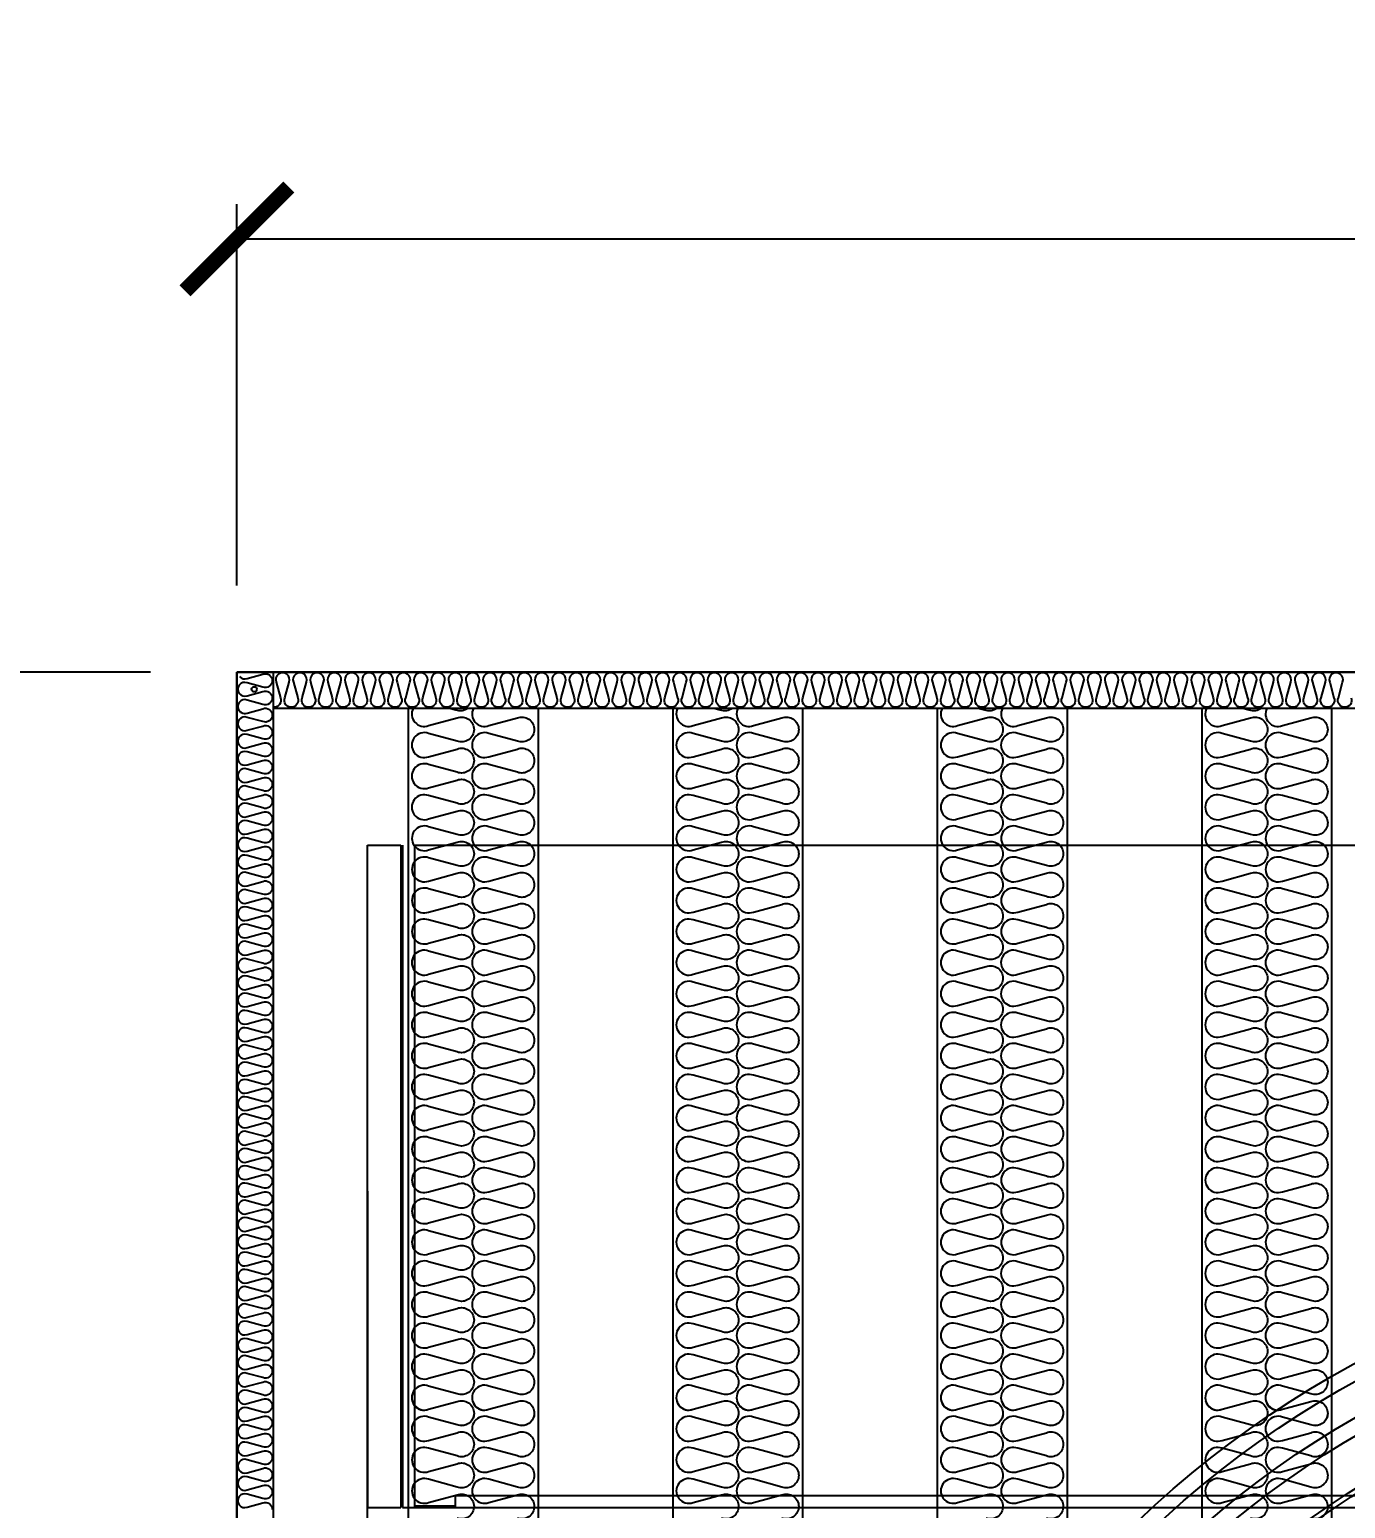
# Model space of a CAD drawing. Header units: millimetres. Extents: x 2557 to 34820, y 2099 to 24914.
# Drawn here: x 5823 to 7343, y 12699 to 14407 of the extents above; entities that cross this region are included whole.
import ezdxf

# ---------------------------------------------------------------- set-up
doc = ezdxf.new("R2010")
doc.units = ezdxf.units.MM
doc.linetypes.add('HIDDEN', pattern=[0.375, 0.25, -0.125])
for name, color, linetype in [('SMS', 220, 'Continuous'), ('냉각탑', 4, 'Continuous'), ('냉각탑_dim', 1, 'Continuous'), ('숨은선', 5, 'HIDDEN')]:
    doc.layers.add(name, color=color, linetype=linetype)
doc.styles.add('HY울릉도L', font='')
doc.styles.get('HY울릉도L').set_extended_font_data('HY울릉도L')
doc.dimstyles.new('성지DIM', dxfattribs={"dimtxt": 3.5, "dimasz": 3, "dimexe": 1, "dimexo": 2.5, "dimgap": 2, "dimtad": 1, "dimdec": 0, "dimzin": 3, "dimdsep": 46, "dimtxsty": 'HY울릉도L', "dimblk": 'ARCHTICK', "dimcen": -2, "dimclrd": 256, "dimclre": 256, "dimclrt": 7, "dimadec": 0, "dimazin": 0, "dimtfac": 1, "dimtdec": 0, "dimtofl": 0, "dimtmove": 0, "dimatfit": 3, "dimfxl": 1, "dimtolj": 1, "dimtzin": 0, "dimlwe": -1, "dimarcsym": 0})

# ---------------------------------------------------------------- blocks, each defined once
blk = doc.blocks.new('_ArchTick')
at = {"color": 0, "linetype": 'ByBlock', "const_width": 0.15}
blk.add_lwpolyline([(-0.5, -0.5), (0.5, 0.5)], dxfattribs=at)
blk = doc.blocks.new('*D438')
at = {"layer": 'Defpoints', "color": 0, "transparency": 16777216}
for p in [(9661.9, 14165.6), (6062.1, 13665.1), (9661.9, 13665.1)]:
    blk.add_point(p, dxfattribs=at)
at = {"layer": '냉각탑_dim', "transparency": 16777216}
for p, q in [((6062.1, 13765.1), (6062.1, 14205.6)), ((9661.9, 13765.1), (9661.9, 14205.6))]:
    blk.add_line(p, q, dxfattribs=at)
at = {"layer": '냉각탑_dim', "lineweight": -2, "transparency": 16777216}
blk.add_line((6062.1, 14165.6), (9661.9, 14165.6), dxfattribs=at)
at = {"layer": '냉각탑_dim', "lineweight": -2, "transparency": 16777216, "xscale": 120, "yscale": 120, "zscale": 120, "rotation": 180}
blk.add_blockref('_ArchTick', (6062.1, 14165.6), dxfattribs=at)
at = {"layer": '냉각탑_dim', "lineweight": -2, "transparency": 16777216, "xscale": 120, "yscale": 120, "zscale": 120}
blk.add_blockref('_ArchTick', (9661.9, 14165.6), dxfattribs=at)
at = {"layer": '냉각탑_dim', "color": 7, "transparency": 16777216, "insert": (7862, 14315.6), "char_height": 140, "attachment_point": 5, "style": 'HY울릉도L'}
blk.add_mtext('\\A1;3600', dxfattribs=at)
blk = doc.blocks.new('*D439')
at = {"layer": 'Defpoints', "color": 0, "transparency": 16777216}
for p in [(5404.9, 13665.1), (6062.1, 13665.1), (6062.1, 10065.1)]:
    blk.add_point(p, dxfattribs=at)
at = {"layer": '냉각탑_dim', "transparency": 16777216}
for p, q in [((5962.1, 13665.1), (5364.9, 13665.1)), ((5962.1, 10065.1), (5364.9, 10065.1))]:
    blk.add_line(p, q, dxfattribs=at)
at = {"layer": '냉각탑_dim', "lineweight": -2, "transparency": 16777216}
blk.add_line((5404.9, 10065.1), (5404.9, 13665.1), dxfattribs=at)
at = {"layer": '냉각탑_dim', "lineweight": -2, "transparency": 16777216, "xscale": 120, "yscale": 120, "zscale": 120}
for p, rotation in [((5404.9, 13665.1), 90), ((5404.9, 10065.1), 270)]:
    blk.add_blockref('_ArchTick', p, dxfattribs=dict(at, rotation=rotation))
at = {"layer": '냉각탑_dim', "color": 7, "transparency": 16777216, "insert": (5254.9, 11865.1), "char_height": 140, "attachment_point": 5, "rotation": 90, "style": 'HY울릉도L'}
blk.add_mtext('\\A1;3600', dxfattribs=at)
blk = doc.blocks.new('A$C1FB73ED1')
for radius in [1280, 1260, 1220, 1200]:
    blk.add_circle((1280, 1280), radius)
at = {"ltscale": 5}
for radius in [1143, 1137, 1083, 1077, 1023, 1017, 963, 957]:
    blk.add_circle((1280, 1280), radius, dxfattribs=at)
blk = doc.blocks.new('SP전면')
at = {"color": 7}
for p, q in [((31549.2, -80510.4), (31549.2, -83988.4)), ((31699.2, -80510.4), (31699.2, -83988.4))]:
    blk.add_line(p, q, dxfattribs=at)
at = {"layer": 'SMS', "color": 5}
for points in [[(31554.8, -80510.4, 0.686718), (31572.7, -80530.4), (31605.6, -80521.5, -0.524856), (31625.1, -80534.9, -0.524856), (31605.6, -80548.3), (31572.7, -80539.4, 1.449198), (31572.7, -80566.3), (31605.6, -80557.4, -0.524856), (31625.1, -80570.8, -0.524856), (31605.6, -80584.2), (31572.7, -80575.3, 1.449198), (31572.7, -80602.2), (31605.6, -80593.3, -0.524856), (31625.1, -80606.7, -0.524856), (31605.6, -80620.1), (31572.7, -80611.2, 1.449198), (31572.7, -80638.1), (31605.6, -80629.2, -0.524856), (31625.1, -80642.6, -0.524856), (31605.6, -80656.1), (31572.7, -80647.2, 1.449198), (31572.7, -80674), (31605.6, -80665.1, -0.524856), (31625.1, -80678.5, -0.524856), (31605.6, -80692), (31572.7, -80683.1, 1.449198), (31572.7, -80709.9), (31605.6, -80701, -0.524856), (31625.1, -80714.4, -0.524856), (31605.6, -80727.9), (31572.7, -80719, 1.449198), (31572.7, -80745.8), (31605.6, -80736.9, -0.524856), (31625.1, -80750.4, -0.524856), (31605.6, -80763.8), (31572.7, -80754.9, 1.449198), (31572.7, -80781.7), (31605.6, -80772.8, -0.524856), (31625.1, -80786.3, -0.524856), (31605.6, -80799.7), (31572.7, -80790.8, 1.449198), (31572.7, -80817.7), (31605.6, -80808.7, -0.524856), (31625.1, -80822.2, -0.524856), (31605.6, -80835.6), (31572.7, -80826.7, 1.449198), (31572.7, -80853.6), (31605.6, -80844.7, -0.524856), (31625.1, -80858.1, -0.524856), (31605.6, -80871.5), (31572.7, -80862.6, 1.449198), (31572.7, -80889.5), (31605.6, -80880.6, -0.524856), (31625.1, -80894, -0.524856), (31605.6, -80907.4), (31572.7, -80898.5, 1.449198), (31572.7, -80925.4), (31605.6, -80916.5, -0.524856), (31625.1, -80929.9, -0.524856), (31605.6, -80943.3), (31572.7, -80934.4, 1.449198), (31572.7, -80961.3), (31605.6, -80952.4, -0.524856), (31625.1, -80965.8, -0.524856), (31605.6, -80979.2), (31572.7, -80970.3, 1.449198), (31572.7, -80997.2), (31605.6, -80988.3, -0.524856), (31625.1, -81001.7, -0.524856), (31605.6, -81015.2), (31572.7, -81006.3, 1.449198), (31572.7, -81033.1), (31605.6, -81024.2, -0.524856), (31625.1, -81037.6, -0.524856), (31605.6, -81051.1), (31572.7, -81042.2, 1.449198), (31572.7, -81069), (31605.6, -81060.1, -0.524856), (31625.1, -81073.5, -0.524856), (31605.6, -81087), (31572.7, -81078.1, 1.449198), (31572.7, -81104.9), (31605.6, -81096, -0.524856), (31625.1, -81109.5, -0.524856), (31605.6, -81122.9), (31572.7, -81114, 1.449198), (31572.7, -81140.8), (31605.6, -81131.9, -0.524856), (31625.1, -81145.4, -0.524856), (31605.6, -81158.8), (31572.7, -81149.9, 1.449198), (31572.7, -81176.8), (31605.6, -81167.8, -0.524856), (31625.1, -81181.3, -0.524856), (31605.6, -81194.7), (31572.7, -81185.8, 1.449198), (31572.7, -81212.7), (31605.6, -81203.8, -0.524856), (31625.1, -81217.2, -0.524856), (31605.6, -81230.6), (31572.7, -81221.7, 1.449198), (31572.7, -81248.6), (31605.6, -81239.7, -0.524856), (31625.1, -81253.1, -0.524856), (31605.6, -81266.5), (31572.7, -81257.6, 1.449198), (31572.7, -81284.5), (31605.6, -81275.6, -0.524856), (31625.1, -81289, -0.524856), (31605.6, -81302.4), (31572.7, -81293.5, 1.449198), (31572.7, -81320.4), (31605.6, -81311.5, -0.524856), (31625.1, -81324.9, -0.417249), (31610.6, -81339.3)], [(31618, -80510.4, -0.259641), (31604.1, -80512.4), (31596.6, -80510.4)], [(31624.5, -80510.4, 0.686718), (31642.3, -80530.4), (31675.2, -80521.5, -0.524856), (31694.7, -80534.9, -0.524856), (31675.2, -80548.3), (31642.3, -80539.4, 1.449198), (31642.3, -80566.3), (31675.2, -80557.4, -0.524856), (31694.7, -80570.8, -0.524856), (31675.2, -80584.2), (31642.3, -80575.3, 1.449198), (31642.3, -80602.2), (31675.2, -80593.3, -0.524856), (31694.7, -80606.7, -0.524856), (31675.2, -80620.1), (31642.3, -80611.2, 1.449198), (31642.3, -80638.1), (31675.2, -80629.2, -0.524856), (31694.7, -80642.6, -0.524856), (31675.2, -80656.1), (31642.3, -80647.2, 1.449198), (31642.3, -80674), (31675.2, -80665.1, -0.524856), (31694.7, -80678.5, -0.524856), (31675.2, -80692), (31642.3, -80683.1, 1.449198), (31642.3, -80709.9), (31675.2, -80701, -0.524856), (31694.7, -80714.4, -0.524856), (31675.2, -80727.9), (31642.3, -80719, 1.449198), (31642.3, -80745.8), (31675.2, -80736.9, -0.524856), (31694.7, -80750.4, -0.524856), (31675.2, -80763.8), (31642.3, -80754.9, 1.449198), (31642.3, -80781.7), (31675.2, -80772.8, -0.524856), (31694.7, -80786.3, -0.524856), (31675.2, -80799.7), (31642.3, -80790.8, 1.449198), (31642.3, -80817.7), (31675.2, -80808.7, -0.524856), (31694.7, -80822.2, -0.524856), (31675.2, -80835.6), (31642.3, -80826.7, 1.449198), (31642.3, -80853.6), (31675.2, -80844.7, -0.524856), (31694.7, -80858.1, -0.524856), (31675.2, -80871.5), (31642.3, -80862.6, 1.449198), (31642.3, -80889.5), (31675.2, -80880.6, -0.524856), (31694.7, -80894, -0.524856), (31675.2, -80907.4), (31642.3, -80898.5, 1.449198), (31642.3, -80925.4), (31675.2, -80916.5, -0.524856), (31694.7, -80929.9, -0.524856), (31675.2, -80943.3), (31642.3, -80934.4, 1.449198), (31642.3, -80961.3), (31675.2, -80952.4, -0.524856), (31694.7, -80965.8, -0.524856), (31675.2, -80979.2), (31642.3, -80970.3, 1.449198), (31642.3, -80997.2), (31675.2, -80988.3, -0.524856), (31694.7, -81001.7, -0.524856), (31675.2, -81015.2), (31642.3, -81006.3, 1.449198), (31642.3, -81033.1), (31675.2, -81024.2, -0.524856), (31694.7, -81037.6, -0.524856), (31675.2, -81051.1), (31642.3, -81042.2, 1.449198), (31642.3, -81069), (31675.2, -81060.1, -0.524856), (31694.7, -81073.5, -0.524856), (31675.2, -81087), (31642.3, -81078.1, 1.449198), (31642.3, -81104.9), (31675.2, -81096, -0.524856), (31694.7, -81109.5, -0.524856), (31675.2, -81122.9), (31642.3, -81114, 1.449198), (31642.3, -81140.8), (31675.2, -81131.9, -0.524856), (31694.7, -81145.4, -0.524856), (31675.2, -81158.8), (31642.3, -81149.9, 1.449198), (31642.3, -81176.8), (31675.2, -81167.8, -0.524856), (31694.7, -81181.3, -0.524856), (31675.2, -81194.7), (31642.3, -81185.8, 1.449198), (31642.3, -81212.7), (31675.2, -81203.8, -0.524856), (31694.7, -81217.2, -0.524856), (31675.2, -81230.6), (31642.3, -81221.7, 1.449198), (31642.3, -81248.6), (31675.2, -81239.7, -0.524856), (31694.7, -81253.1, -0.524856), (31675.2, -81266.5), (31642.3, -81257.6, 1.449198), (31642.3, -81284.5), (31675.2, -81275.6, -0.524856), (31694.7, -81289, -0.524856), (31675.2, -81302.4), (31642.3, -81293.5, 1.449198), (31642.3, -81320.4), (31675.2, -81311.5, -0.524856), (31694.7, -81324.9, -0.417249), (31680.2, -81339.3)], [(31553.7, -81310.6, 0.446849), (31572.7, -81320.4), (31605.6, -81311.5, -0.524856), (31625.1, -81324.9, -0.524856), (31605.6, -81338.3), (31572.7, -81329.4, 1.449198), (31572.7, -81356.3), (31605.6, -81347.4, -0.524856), (31625.1, -81360.8, -0.524856), (31605.6, -81374.3), (31572.7, -81365.4, 1.449198), (31572.7, -81392.2), (31605.6, -81383.3, -0.524856), (31625.1, -81396.7, -0.524856), (31605.6, -81410.2), (31572.7, -81401.3, 1.449198), (31572.7, -81428.1), (31605.6, -81419.2, -0.524856), (31625.1, -81432.6, -0.524856), (31605.6, -81446.1)], [(31623.3, -81310.6, 0.446849), (31642.3, -81320.4), (31675.2, -81311.5, -0.524856), (31694.7, -81324.9, -0.524856), (31675.2, -81338.3), (31642.3, -81329.4, 1.449198), (31642.3, -81356.3), (31675.2, -81347.4, -0.524856), (31694.7, -81360.8, -0.524856), (31675.2, -81374.3), (31642.3, -81365.4, 1.449198), (31642.3, -81392.2), (31675.2, -81383.3, -0.524856), (31694.7, -81396.7, -0.524856), (31675.2, -81410.2), (31642.3, -81401.3, 1.449198), (31642.3, -81428.1), (31675.2, -81419.2, -0.524856), (31694.7, -81432.6, -0.524856), (31675.2, -81446.1)]]:
    blk.add_lwpolyline(points, format="xyb", dxfattribs=at)
blk = doc.blocks.new('3')
for p, q in [((8817.1, 13665.1), (6062.1, 13665.1)), ((6062.1, 13665.1), (6062.1, 10065.1)), ((6253.4, 13665.1), (9511.9, 13665.1)), ((6213, 13465.1), (6251.5, 13465.1)), ((6251.5, 13465.1), (6251.5, 12699.5)), ((6253.4, 13465.1), (6253.4, 12699.5)), ((6267.4, 13465.1), (6267.4, 12699.5)), ((6267.4, 13465.1), (9511.9, 13465.1)), ((6213, 13065.1), (6213, 12699.5)), ((6213, 12699.5), (6251.5, 12699.5)), ((6253.4, 12699.5), (9511.9, 12699.5)), ((6267.4, 12701.4), (6314.3, 12701.4)), ((6314.3, 12713.6), (9511.9, 12713.6)), ((6314.3, 12713.6), (6314.3, 12699.5))]:
    blk.add_line(p, q)
at = {"color": 7}
for p, q in [((6062.1, 13665.1), (8817.1, 13665.1)), ((6062.1, 13665.1), (6062.1, 10065.1)), ((6104.1, 13665.1), (6104.1, 10145.1)), ((9620.1, 13623.1), (6104.1, 13623.1))]:
    blk.add_line(p, q, dxfattribs=at)
at = {"ltscale": 500, "elevation": 0}
blk.add_lwpolyline([(6062.1, 13665.1), (9661.9, 13665.1), (9661.9, 10065.1), (6062.1, 10065.1)], close=True, dxfattribs=at)
blk.add_circle((6082.1, 13645.1), 3)
at = {"layer": 'SMS', "color": 5, "elevation": 0}
for points in [[(6065.1, 13659.8, 0.310202), (6073.9, 13657.6), (6092.2, 13662.6, -0.524856), (6103, 13655.1, -0.524856), (6092.2, 13647.7), (6073.9, 13652.6, 1.449198), (6073.9, 13637.7), (6092.2, 13642.6, -0.524856), (6103, 13635.2, -0.524856), (6092.2, 13627.7), (6073.9, 13632.7, 1.449198), (6073.9, 13617.7), (6092.2, 13622.7, -0.524856), (6103, 13615.2, -0.417249), (6094.9, 13607.2)], [(6531.8, 13663.9, 0.446849), (6526.4, 13653.4), (6531.3, 13635.1, -0.524856), (6523.9, 13624.3, -0.524856), (6516.4, 13635.1), (6521.4, 13653.4, 1.449198), (6506.4, 13653.4), (6511.4, 13635.1, -0.524856), (6503.9, 13624.3, -0.524856), (6496.5, 13635.1), (6501.4, 13653.4, 1.449198), (6486.5, 13653.4), (6491.4, 13635.1, -0.524856), (6484, 13624.3, -0.524856), (6476.5, 13635.1), (6481.5, 13653.4, 1.449198), (6466.5, 13653.4), (6471.5, 13635.1, -0.524856), (6464, 13624.3, -0.524856), (6456.6, 13635.1), (6461.5, 13653.4, 1.449198), (6446.6, 13653.4), (6451.5, 13635.1, -0.524856), (6444.1, 13624.3, -0.524856), (6436.6, 13635.1), (6441.6, 13653.4, 1.449198), (6426.6, 13653.4), (6431.6, 13635.1, -0.524856), (6424.1, 13624.3, -0.524856), (6416.7, 13635.1), (6421.6, 13653.4, 1.449198), (6406.7, 13653.4), (6411.6, 13635.1, -0.524856), (6404.2, 13624.3, -0.524856), (6396.7, 13635.1), (6401.7, 13653.4, 1.449198), (6386.7, 13653.4), (6391.7, 13635.1, -0.524856), (6384.2, 13624.3, -0.524856), (6376.8, 13635.1), (6381.7, 13653.4, 1.449198), (6366.8, 13653.4), (6371.7, 13635.1, -0.524856), (6364.3, 13624.3, -0.524856), (6356.8, 13635.1), (6361.8, 13653.4, 1.449198), (6346.8, 13653.4), (6351.8, 13635.1, -0.524856), (6344.3, 13624.3, -0.524856), (6336.9, 13635.1), (6341.8, 13653.4, 1.449198), (6326.9, 13653.4), (6331.8, 13635.1, -0.524856), (6324.4, 13624.3, -0.524856), (6316.9, 13635.1), (6321.9, 13653.4, 1.449198), (6306.9, 13653.4), (6311.9, 13635.1, -0.524856), (6304.4, 13624.3, -0.524856), (6297, 13635.1), (6301.9, 13653.4, 1.449198), (6287, 13653.4), (6291.9, 13635.1, -0.524856), (6284.5, 13624.3, -0.524856), (6277, 13635.1), (6282, 13653.4, 1.449198), (6267, 13653.4), (6272, 13635.1, -0.524856), (6264.5, 13624.3, -0.524856), (6257.1, 13635.1), (6262, 13653.4, 1.449198), (6247.1, 13653.4), (6252, 13635.1, -0.524856), (6244.6, 13624.3, -0.524856), (6237.1, 13635.1), (6242.1, 13653.4, 1.449198), (6227.1, 13653.4), (6232.1, 13635.1, -0.524856), (6224.6, 13624.3, -0.524856), (6217.2, 13635.1), (6222.1, 13653.4, 1.449198), (6207.2, 13653.4), (6212.1, 13635.1, -0.524856), (6204.7, 13624.3, -0.524856), (6197.2, 13635.1), (6202.2, 13653.4, 1.449198), (6187.2, 13653.4), (6192.2, 13635.1, -0.524856), (6184.7, 13624.3, -0.524856), (6177.3, 13635.1), (6182.2, 13653.4, 1.449198), (6167.3, 13653.4), (6172.2, 13635.1, -0.524856), (6164.8, 13624.3, -0.524856), (6157.3, 13635.1), (6162.3, 13653.4, 1.449198), (6147.3, 13653.4), (6152.3, 13635.1, -0.524856), (6144.8, 13624.3, -0.524856), (6137.4, 13635.1), (6142.3, 13653.4, 1.449198), (6127.4, 13653.4), (6132.3, 13635.1, -0.524856), (6124.9, 13624.3, -0.524856), (6117.4, 13635.1), (6122.4, 13653.4, 1.449198), (6107.4, 13653.4), (6112.4, 13635.1, -0.524856), (6104.9, 13624.3, -0.025619), (6104.1, 13624.3, -0.025619)], [(7110.4, 13663.9, 0.446849), (7104.9, 13653.4), (7109.9, 13635.1, -0.524856), (7102.4, 13624.3, -0.524856), (7095, 13635.1), (7099.9, 13653.4, 1.449198), (7085, 13653.4), (7089.9, 13635.1, -0.524856), (7082.5, 13624.3, -0.524856), (7075, 13635.1), (7080, 13653.4, 1.449198), (7065, 13653.4), (7070, 13635.1, -0.524856), (7062.5, 13624.3, -0.524856), (7055.1, 13635.1), (7060, 13653.4, 1.449198), (7045.1, 13653.4), (7050, 13635.1, -0.524856), (7042.6, 13624.3, -0.524856), (7035.1, 13635.1), (7040.1, 13653.4, 1.449198), (7025.1, 13653.4), (7030.1, 13635.1, -0.524856), (7022.6, 13624.3, -0.524856), (7015.2, 13635.1), (7020.1, 13653.4, 1.449198), (7005.2, 13653.4), (7010.1, 13635.1, -0.524856), (7002.7, 13624.3, -0.524856), (6995.2, 13635.1), (7000.2, 13653.4, 1.449198), (6985.2, 13653.4), (6990.2, 13635.1, -0.524856), (6982.7, 13624.3, -0.524856), (6975.3, 13635.1), (6980.2, 13653.4, 1.449198), (6965.3, 13653.4), (6970.2, 13635.1, -0.524856), (6962.8, 13624.3, -0.524856), (6955.3, 13635.1), (6960.3, 13653.4, 1.449198), (6945.3, 13653.4), (6950.3, 13635.1, -0.524856), (6942.8, 13624.3, -0.524856), (6935.4, 13635.1), (6940.3, 13653.4, 1.449198), (6925.4, 13653.4), (6930.3, 13635.1, -0.524856), (6922.9, 13624.3, -0.524856), (6915.4, 13635.1), (6920.4, 13653.4, 1.449198), (6905.4, 13653.4), (6910.4, 13635.1, -0.524856), (6902.9, 13624.3, -0.524856), (6895.5, 13635.1), (6900.4, 13653.4, 1.449198), (6885.5, 13653.4), (6890.4, 13635.1, -0.524856), (6883, 13624.3, -0.524856), (6875.5, 13635.1), (6880.5, 13653.4, 1.449198), (6865.5, 13653.4), (6870.5, 13635.1, -0.524856), (6863, 13624.3, -0.524856), (6855.6, 13635.1), (6860.5, 13653.4, 1.449198), (6845.6, 13653.4), (6850.5, 13635.1, -0.524856), (6843.1, 13624.3, -0.524856), (6835.6, 13635.1), (6840.6, 13653.4, 1.449198), (6825.6, 13653.4), (6830.6, 13635.1, -0.524856), (6823.1, 13624.3, -0.524856), (6815.7, 13635.1), (6820.6, 13653.4, 1.449198), (6805.7, 13653.4), (6810.6, 13635.1, -0.524856), (6803.2, 13624.3, -0.524856), (6795.7, 13635.1), (6800.7, 13653.4, 1.449198), (6785.7, 13653.4), (6790.7, 13635.1, -0.524856), (6783.2, 13624.3, -0.524856), (6775.8, 13635.1), (6780.7, 13653.4, 1.449198), (6765.8, 13653.4), (6770.7, 13635.1, -0.524856), (6763.3, 13624.3, -0.524856), (6755.8, 13635.1), (6760.8, 13653.4, 1.449198), (6745.8, 13653.4), (6750.8, 13635.1, -0.524856), (6743.3, 13624.3, -0.524856), (6735.9, 13635.1), (6740.8, 13653.4, 1.449198), (6725.9, 13653.4), (6730.8, 13635.1, -0.524856), (6723.4, 13624.3, -0.524856), (6715.9, 13635.1), (6720.9, 13653.4, 1.449198), (6705.9, 13653.4), (6710.9, 13635.1, -0.524856), (6703.4, 13624.3, -0.524856), (6696, 13635.1), (6700.9, 13653.4, 1.449198), (6686, 13653.4), (6690.9, 13635.1, -0.524856), (6683.5, 13624.3, -0.524856), (6676, 13635.1), (6681, 13653.4, 1.449198), (6666, 13653.4), (6671, 13635.1, -0.524856), (6663.5, 13624.3, -0.524856), (6656.1, 13635.1), (6661, 13653.4, 1.449198), (6646.1, 13653.4), (6651, 13635.1, -0.524856), (6643.6, 13624.3, -0.524856), (6636.1, 13635.1), (6641.1, 13653.4, 1.449198), (6626.1, 13653.4), (6631.1, 13635.1, -0.524856), (6623.6, 13624.3, -0.524856), (6616.2, 13635.1), (6621.1, 13653.4, 1.449198), (6606.2, 13653.4), (6611.1, 13635.1, -0.524856), (6603.7, 13624.3, -0.524856), (6596.2, 13635.1), (6601.2, 13653.4, 1.449198), (6586.2, 13653.4), (6591.2, 13635.1, -0.524856), (6583.7, 13624.3, -0.524856), (6576.3, 13635.1), (6581.2, 13653.4, 1.449198), (6566.3, 13653.4), (6571.2, 13635.1, -0.524856), (6563.8, 13624.3, -0.524856), (6556.3, 13635.1), (6561.3, 13653.4, 1.449198), (6546.3, 13653.4), (6551.3, 13635.1, -0.524856), (6543.8, 13624.3, -0.524856), (6536.4, 13635.1), (6541.3, 13653.4, 1.449198), (6526.4, 13653.4), (6531.3, 13635.1, -0.524856), (6523.9, 13624.3, -0.417249), (6515.9, 13632.3)], [(7349.3, 13635.1, -0.524856), (7341.8, 13624.3, -0.524856), (7334.4, 13635.1), (7339.3, 13653.4, 1.449198), (7324.4, 13653.4), (7329.3, 13635.1, -0.524856), (7321.9, 13624.3, -0.524856), (7314.4, 13635.1), (7319.4, 13653.4, 1.449198), (7304.4, 13653.4), (7309.4, 13635.1, -0.524856), (7301.9, 13624.3, -0.524856), (7294.5, 13635.1), (7299.4, 13653.4, 1.449198), (7284.5, 13653.4), (7289.4, 13635.1, -0.524856), (7282, 13624.3, -0.524856), (7274.5, 13635.1), (7279.5, 13653.4, 1.449198), (7264.5, 13653.4), (7269.5, 13635.1, -0.524856), (7262, 13624.3, -0.524856), (7254.6, 13635.1), (7259.5, 13653.4, 1.449198), (7244.6, 13653.4), (7249.5, 13635.1, -0.524856), (7242.1, 13624.3, -0.524856), (7234.6, 13635.1), (7239.6, 13653.4, 1.449198), (7224.6, 13653.4), (7229.6, 13635.1, -0.524856), (7222.1, 13624.3, -0.524856), (7214.7, 13635.1), (7219.6, 13653.4, 1.449198), (7204.7, 13653.4), (7209.6, 13635.1, -0.524856), (7202.2, 13624.3, -0.524856), (7194.7, 13635.1), (7199.7, 13653.4, 1.449198), (7184.7, 13653.4), (7189.7, 13635.1, -0.524856), (7182.2, 13624.3, -0.524856), (7174.8, 13635.1), (7179.7, 13653.4, 1.449198), (7164.8, 13653.4), (7169.7, 13635.1, -0.524856), (7162.3, 13624.3, -0.524856), (7154.8, 13635.1), (7159.8, 13653.4, 1.449198), (7144.8, 13653.4), (7149.8, 13635.1, -0.524856), (7142.3, 13624.3, -0.524856), (7134.9, 13635.1), (7139.8, 13653.4, 1.449198), (7124.9, 13653.4), (7129.8, 13635.1, -0.524856), (7122.4, 13624.3, -0.524856), (7114.9, 13635.1), (7119.9, 13653.4, 1.449198), (7104.9, 13653.4), (7109.9, 13635.1, -0.524856), (7102.4, 13624.3, -0.417249), (7094.4, 13632.3)], [(6063.2, 13623.7, 0.468181), (6073.9, 13617.7), (6092.2, 13622.7, -0.524856), (6103, 13615.2, -0.524856), (6092.2, 13607.8), (6073.9, 13612.7, 1.449198), (6073.9, 13597.8), (6092.2, 13602.7, -0.524856), (6103, 13595.3, -0.524856), (6092.2, 13587.8), (6073.9, 13592.8, 1.449198), (6073.9, 13577.8), (6092.2, 13582.8, -0.524856), (6103, 13575.3, -0.524856), (6092.2, 13567.9), (6073.9, 13572.8, 1.449198), (6073.9, 13557.9), (6092.2, 13562.8, -0.524856), (6103, 13555.4, -0.524856), (6092.2, 13547.9), (6073.9, 13552.9, 1.449198), (6073.9, 13537.9), (6092.2, 13542.9, -0.524856), (6103, 13535.4, -0.524856), (6092.2, 13528), (6073.9, 13532.9, 1.449198), (6073.9, 13518), (6092.2, 13522.9, -0.524856), (6103, 13515.5, -0.524856), (6092.2, 13508), (6073.9, 13513, 1.449198), (6073.9, 13498), (6092.2, 13503, -0.524856), (6103, 13495.5, -0.524856), (6092.2, 13488.1), (6073.9, 13493, 1.449198), (6073.9, 13478.1), (6092.2, 13483, -0.524856), (6103, 13475.6, -0.524856), (6092.2, 13468.1), (6073.9, 13473.1, 1.449198), (6073.9, 13458.1), (6092.2, 13463.1, -0.524856), (6103, 13455.6, -0.524856), (6092.2, 13448.2), (6073.9, 13453.1, 1.449198), (6073.9, 13438.2), (6092.2, 13443.1, -0.524856), (6103, 13435.7, -0.524856), (6092.2, 13428.2), (6073.9, 13433.2, 1.449198), (6073.9, 13418.2), (6092.2, 13423.2, -0.524856), (6103, 13415.7, -0.524856), (6092.2, 13408.3), (6073.9, 13413.2, 1.449198), (6073.9, 13398.3), (6092.2, 13403.2, -0.524856), (6103, 13395.8, -0.524856), (6092.2, 13388.3), (6073.9, 13393.3, 1.449198), (6073.9, 13378.3), (6092.2, 13383.3, -0.524856), (6103, 13375.8, -0.524856), (6092.2, 13368.4), (6073.9, 13373.3, 1.449198), (6073.9, 13358.4), (6092.2, 13363.3, -0.524856), (6103, 13355.9, -0.524856), (6092.2, 13348.4), (6073.9, 13353.4, 1.449198), (6073.9, 13338.4), (6092.2, 13343.4, -0.524856), (6103, 13335.9, -0.524856), (6092.2, 13328.5), (6073.9, 13333.4, 1.449198), (6073.9, 13318.5), (6092.2, 13323.4, -0.524856), (6103, 13316, -0.524856), (6092.2, 13308.5), (6073.9, 13313.5, 1.449198), (6073.9, 13298.5), (6092.2, 13303.5, -0.524856), (6103, 13296, -0.524856), (6092.2, 13288.6), (6073.9, 13293.5, 1.449198), (6073.9, 13278.6), (6092.2, 13283.5, -0.524856), (6103, 13276.1, -0.524856), (6092.2, 13268.6), (6073.9, 13273.6, 1.449198), (6073.9, 13258.6), (6092.2, 13263.6, -0.524856), (6103, 13256.1, -0.524856), (6092.2, 13248.7), (6073.9, 13253.6, 1.449198), (6073.9, 13238.7), (6092.2, 13243.6, -0.524856), (6103, 13236.2, -0.524856), (6092.2, 13228.7), (6073.9, 13233.7, 1.449198), (6073.9, 13218.7), (6092.2, 13223.7, -0.524856), (6103, 13216.2, -0.524856), (6092.2, 13208.8), (6073.9, 13213.7, 1.449198), (6073.9, 13198.8), (6092.2, 13203.7, -0.524856), (6103, 13196.3, -0.524856), (6092.2, 13188.8), (6073.9, 13193.8, 1.449198), (6073.9, 13178.8), (6092.2, 13183.8, -0.524856), (6103, 13176.3, -0.524856), (6092.2, 13168.9), (6073.9, 13173.8, 1.449198), (6073.9, 13158.9), (6092.2, 13163.8, -0.524856), (6103, 13156.4, -0.524856), (6092.2, 13148.9), (6073.9, 13153.9, 1.449198), (6073.9, 13138.9), (6092.2, 13143.9, -0.524856), (6103, 13136.4, -0.524856), (6092.2, 13129), (6073.9, 13133.9, 1.449198), (6073.9, 13119), (6092.2, 13123.9, -0.524856), (6103, 13116.5, -0.524856), (6092.2, 13109), (6073.9, 13114, 1.449198), (6073.9, 13099), (6092.2, 13104, -0.524856), (6103, 13096.5, -0.524856), (6092.2, 13089.1), (6073.9, 13094, 1.449198), (6073.9, 13079.1), (6092.2, 13084, -0.524856), (6103, 13076.6, -0.524856), (6092.2, 13069.1), (6073.9, 13074.1, 1.449198), (6073.9, 13059.1), (6092.2, 13064.1, -0.524856), (6103, 13056.6, -0.417249), (6094.9, 13048.6)], [(6063.2, 13065.1, 0.468181), (6073.9, 13059.1), (6092.2, 13064.1, -0.524856), (6103, 13056.6, -0.524856), (6092.2, 13049.2), (6073.9, 13054.1, 1.449198), (6073.9, 13039.2), (6092.2, 13044.1, -0.524856), (6103, 13036.7, -0.524856), (6092.2, 13029.2), (6073.9, 13034.2, 1.449198), (6073.9, 13019.2), (6092.2, 13024.2, -0.524856), (6103, 13016.7, -0.524856), (6092.2, 13009.3), (6073.9, 13014.2, 1.449198), (6073.9, 12999.3), (6092.2, 13004.2, -0.524856), (6103, 12996.8, -0.524856), (6092.2, 12989.3), (6073.9, 12994.3, 1.449198), (6073.9, 12979.3), (6092.2, 12984.3, -0.524856), (6103, 12976.8, -0.524856), (6092.2, 12969.4), (6073.9, 12974.3, 1.449198), (6073.9, 12959.4), (6092.2, 12964.3, -0.524856), (6103, 12956.9, -0.524856), (6092.2, 12949.4), (6073.9, 12954.4, 1.449198), (6073.9, 12939.4), (6092.2, 12944.4, -0.524856), (6103, 12936.9, -0.524856), (6092.2, 12929.5), (6073.9, 12934.4, 1.449198), (6073.9, 12919.5), (6092.2, 12924.4, -0.524856), (6103, 12917, -0.524856), (6092.2, 12909.5), (6073.9, 12914.5, 1.449198), (6073.9, 12899.5), (6092.2, 12904.5, -0.524856), (6103, 12897, -0.524856), (6092.2, 12889.6), (6073.9, 12894.5, 1.449198), (6073.9, 12879.6), (6092.2, 12884.5, -0.524856), (6103, 12877.1, -0.524856), (6092.2, 12869.6), (6073.9, 12874.6, 1.449198), (6073.9, 12859.6), (6092.2, 12864.6, -0.524856), (6103, 12857.1, -0.524856), (6092.2, 12849.7), (6073.9, 12854.6, 1.449198), (6073.9, 12839.7), (6092.2, 12844.6, -0.524856), (6103, 12837.2, -0.524856), (6092.2, 12829.7), (6073.9, 12834.7, 1.449198), (6073.9, 12819.7), (6092.2, 12824.7, -0.524856), (6103, 12817.2, -0.524856), (6092.2, 12809.8), (6073.9, 12814.7, 1.449198), (6073.9, 12799.8), (6092.2, 12804.7, -0.524856), (6103, 12797.3, -0.524856), (6092.2, 12789.8), (6073.9, 12794.8, 1.449198), (6073.9, 12779.8), (6092.2, 12784.8, -0.524856), (6103, 12777.3, -0.524856), (6092.2, 12769.9), (6073.9, 12774.8, 1.449198), (6073.9, 12759.9), (6092.2, 12764.8, -0.524856), (6103, 12757.4, -0.524856), (6092.2, 12749.9), (6073.9, 12754.9, 1.449198), (6073.9, 12739.9), (6092.2, 12744.9, -0.524856), (6103, 12737.4, -0.524856), (6092.2, 12730), (6073.9, 12734.9, 1.449198), (6073.9, 12720), (6092.2, 12724.9, -0.524856), (6103, 12717.5, -0.524856), (6092.2, 12710), (6073.9, 12715, 1.449198), (6073.9, 12700), (6092.2, 12705, -0.524856), (6103, 12697.5, -0.524856)]]:
    blk.add_lwpolyline(points, format="xyb", dxfattribs=at)
at = {"layer": '냉각탑', "color": 6, "linetype": 'HIDDEN'}
blk.add_line((6213, 10065.1), (6213, 13465.1), dxfattribs=at)
at = {"layer": '냉각탑', "ltscale": 30}
blk.add_line((6213, 10065.1), (6213, 13465.1), dxfattribs=at)
at = {"layer": '숨은선', "ltscale": 4, "elevation": 0}
blk.add_lwpolyline([(6142.2, 13625.1, -0.005236), (6142, 13625.1, -0.005236)], format="xyb", dxfattribs=at)
for p in [(-25289.1, 94133.5), (-24983.6, 94133.5), (-24678.1, 94133.5), (-24372.6, 94133.5)]:
    blk.add_blockref('SP전면', p)
at = {"layer": '냉각탑', "xscale": 0.9134730205792179, "yscale": 0.9134730205792179, "zscale": 0.9134730205792179}
blk.add_blockref('A$C1FB73ED1', (6739.7, 10667.8), dxfattribs=at)

msp = doc.modelspace()

# ---------------------------------------------------------------- block references
msp.add_blockref('3', (0, 0))

# ---------------------------------------------------------------- dimensions: what is measured, and where the dimension line sits
at = {"layer": '냉각탑_dim'}
dim = msp.add_linear_dim(base=(9661.9, 14165.6), p1=(6062.1, 13665.1), p2=(9661.9, 13665.1), dimstyle='성지DIM', override={"dimscale": 40}, dxfattribs=at)
dim.commit()
dim.dimension.update_dxf_attribs({"geometry": '*D438', "text_midpoint": (7862, 14315.6)})
dim = msp.add_linear_dim(base=(5404.9, 13665.1), p1=(6062.1, 10065.1), p2=(6062.1, 13665.1), angle=90, dimstyle='성지DIM', override={"dimscale": 40}, dxfattribs=at)
dim.commit()
dim.dimension.update_dxf_attribs({"geometry": '*D439', "text_midpoint": (5254.9, 11865.1)})

doc.saveas('drawing.dxf')
